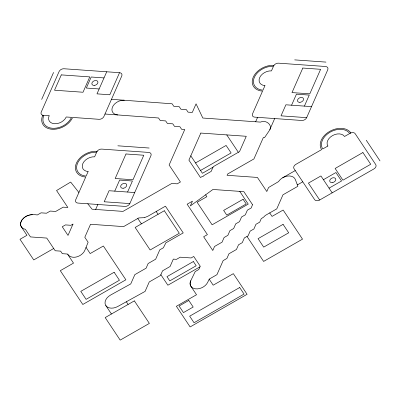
<?xml version="1.0" encoding="UTF-8"?>
<svg xmlns="http://www.w3.org/2000/svg" width="400" height="400" viewBox="0 0 400 400"><rect width="100%" height="100%" fill="white"/><g stroke="black" fill="none" stroke-linecap="round" stroke-linejoin="round"><path stroke-width="0.6" d="M144.4 217.67L138.77 217.92L123.6 226.615L90.54 224.27L84.805 237.285L88.12 242.26L84.845 250.295C82.3 256.465 71.77 260.43 67.505 254.035L62.32 253.67L60.635 251.135L55.195 250.75L46.76 238.075L30.445 236.92L25.365 229.295C22.235 228.97 19.69 225.745 20.72 222.635M20.53 224.06L20.525 224.36M190.095 283.645L190.115 283.985M190.105 283.295L190.13 282.94M20.535 223.68L20.575 223.38M190.185 282.585L190.25 282.225M20.635 222.97L21.81 220.2L23.925 217.845M190.35 281.86L190.46 281.5M20.82 222.245L20.935 221.935M21.105 221.495L21.255 221.19M190.6 281.14L190.75 280.775M41.665 99.43L53.555 72.445M106.715 71.78L96.99 93.86L109.805 94.77L119.535 72.69L63.99 68.755A4.01 2.805 -26.1 0 0 59.08 71.57L41.245 112.05A4.01 2.805 -26.1 0 0 43.455 115.37L42.74 115.32A16.85 11.79 -26.1 0 0 52.02 129.26A16.85 11.79 -26.1 0 0 72.65 117.435L99 119.305A4.01 2.805 -26.1 0 0 103.91 116.49L121.745 76.01A4.01 2.805 -26.1 0 0 119.535 72.69M95.67 209.455L97.86 204.48M114.755 191.13L119.62 180.09L132.44 181L127.575 192.04M129.83 203.585L150.91 155.745A4.01 2.805 -26.1 0 0 148.7 152.425L101.7 149.095A4.01 2.805 -26.1 0 0 96.79 151.91L97.06 151.295A16.85 11.79 -26.1 0 0 76.43 163.12A16.85 11.79 -26.1 0 0 85.71 177.055L75.71 199.75A4.01 2.805 -26.1 0 0 77.92 203.07L124.92 206.4A4.01 2.805 -26.1 0 0 129.83 203.585L104.195 201.77L109.06 190.73L134.695 192.545M255.645 121.77L257.595 117.345M269.82 129.595L274.685 118.555M291.58 105.205L296.445 94.165L309.265 95.07L304.4 106.11M306.66 117.655L327.735 69.815A4.01 2.805 -26.1 0 0 325.525 66.495L278.525 63.17A4.01 2.805 -26.1 0 0 273.615 65.985L273.885 65.37A16.85 11.79 -26.1 0 0 253.255 77.19A16.85 11.79 -26.1 0 0 262.535 91.13L252.535 113.825A4.01 2.805 -26.1 0 0 254.745 117.145L301.745 120.47A4.01 2.805 -26.1 0 0 306.66 117.655L281.02 115.84L285.885 104.8L311.52 106.615M21.46 220.78L21.645 220.475M21.895 220.07L22.11 219.78M22.405 219.385L22.65 219.1M22.985 218.725L23.255 218.455M23.605 218.115L24.65 217.27M24.305 217.525C27.915 214.55 32.92 214.22 37.365 214.95L41.055 212.835L46.495 213.22L50.245 211.07L55.685 211.455L63.185 207.155L67.85 207.485L56.565 190.535L70.675 182.07L78.905 192.505M25.085 216.96L25.425 216.745M25.88 216.46L26.235 216.27M195.535 162.95L226.1 145.435L231.1 152.945L200.535 170.46M53.7 248.5L33.75 259.935L20 239.285L26.945 235.3L21.195 226.63M213.025 167.19L202.41 173.275L190.795 155.825M282.76 177.715L295.265 170.55M297.36 184.91L302.76 181.815M323.425 179.7L335.93 172.535L341.555 180.985L329.05 188.15M199.975 266.825L167.87 285.22L160.855 274.69M319.67 200.005L373.85 168.96A4.01 2.805 -26.1 0 0 375.765 164.625L355.14 133.645A4.01 2.805 -26.1 0 0 350.105 133.29L350.8 132.89A16.85 11.79 -26.1 0 0 329.65 131.395A16.85 11.79 -26.1 0 0 321.625 149.61L295.925 164.335A4.01 2.805 -26.1 0 0 294.015 168.675L314.635 199.65A4.01 2.805 -26.1 0 0 319.67 200.005L308.42 183.11L320.925 175.945L332.175 192.845M26.715 216.02L27.08 215.855M27.545 215.645L27.925 215.505M28.43 215.32L28.81 215.21M144.41 217.665L147.875 216.265L165.43 206.175L183.225 232.905L165.86 242.86L163.375 247.785L159.79 249.84L155.66 259.205L148.16 263.505L146.095 268.19L134.845 274.64L130.76 283.905L110.595 295.04A9.63 6.735 -26.1 0 0 105.735 305.425L106.125 305.965A9.63 6.735 -26.1 0 0 117.715 306.52L145.08 291.41L149.25 281.945L160.5 275.495L162.565 270.815L170.065 266.515L173.325 259.115L176.48 259.34L180.23 257.19L191.105 257.96L193.725 256.46L200.235 266.235L198.79 269.505L195.22 271.55L190.81 280.64C189.865 282.5 189.765 284.945 191.14 286.63A9.63 6.735 -26.1 0 0 199.61 288.525A9.63 6.735 -26.1 0 0 207.65 282.4L209.265 279.065L216.95 274.665L223.14 260.615L226.89 258.465L228.955 253.78L236.455 249.48L238.52 244.795L242.27 242.65L244.335 237.965L248.085 235.815L250.15 231.13L253.9 228.98L255.965 224.295L259.715 222.15L261.24 218.68L263.61 217.14L265.305 215.44L276.78 208.865L282.97 194.815L297.875 186.275L295.335 179.525A9.63 6.735 -26.1 0 0 283.28 177.43L282.455 177.895A9.63 6.735 -26.1 0 0 278.59 181.58L268.57 187.505L266.8 191.52L257.425 177.44L227.08 175.295L227.655 173.99L253.91 158.945L263.36 137.495L264.575 137.58L269.04 130.995C273.67 125.375 266.03 119.325 260.465 122.11L202.815 118.03L196.07 103.85L192.28 112.45L188.05 112.15L186.365 109.62L180.925 109.235L179.24 106.7L173.8 106.315L172.12 103.795L111.475 99.315M29.355 215.055L29.735 214.97M30.22 214.87L30.6 214.815M31.11 214.745L31.485 214.725M31.99 214.695L32.355 214.705M124.33 100.225L123.48 100.2A9.63 6.735 -26.1 0 0 112.37 107.31A9.63 6.735 -26.1 0 0 117.77 114.94L158.54 117.985L160.235 120.53L165.675 120.915L167.36 123.45L172.8 123.835L174.485 126.37L179.925 126.755L181.61 129.29L184.765 129.515L169.12 165.015L180.42 181.99L177.21 183.835L171.77 183.45L123.005 211.39L92.065 209.2L87.78 203.77M294.66 59.885L325.995 62.105M104.015 77.915L91.195 77.005L86.335 88.045L99.15 88.955M104.99 114.035L117.79 114.94M117.835 145.81L149.17 148.03M366.25 140.245L380 160.9M226.765 134.905L238.345 152.305M269.71 212.92L272.035 216.405L283.145 210.035L302.52 239.135L263.62 261.425L246.99 236.445M239.755 191.37L248.235 204.105L212.115 224.8L197.115 202.27L206.84 196.7L205.59 194.825M209.2 279.2L213.19 285.19L233.335 273.65L247.08 294.3L190.125 326.94L176.375 306.285L196.52 294.745L190.83 286.185M156.19 211.49L158.07 214.315M137.81 218.47L141.4 223.865M126.325 301.765L128.115 304.45M86.045 247.36L90.175 253.565L103.37 246L125.87 279.795L82.805 304.475L60.305 270.68L73.505 263.115L67.795 254.52M105.82 305.555L111.44 314.005M190.67 285.9L190.52 285.605M21.005 226.3L20.9 226.035M190.4 285.295L190.295 284.98M20.75 225.665L20.69 225.41M190.215 284.655L190.15 284.325M20.6 225.035L20.565 224.745M252.525 204.675L251.2 207.965L247.375 210.155L245.31 214.84L241.56 216.99L239.495 221.675L235.745 223.825L233.68 228.505L229.93 230.655L227.865 235.34L224.115 237.49L222.05 242.175L214.55 246.47L212.78 250.49L203.645 236.77L207.395 234.62L187.15 204.205L192.45 201.17L190.35 205.935L212.94 189.47L243.86 191.66L252.525 204.675M61.29 74.89L54.53 90.22L83.015 92.24L89.775 76.905L61.29 74.89M88.14 171.535L86.14 176.075A15.565 10.89 -26.1 0 1 77.57 163.2A15.565 10.89 -26.1 0 1 96.625 152.28L94.625 156.815A9.63 6.735 -26.1 0 0 82.84 163.57A9.63 6.735 -26.1 0 0 88.14 171.535M72.99 224.105L68.01 235.405L62.25 226.755L65.465 224.91L70.905 225.295L72.99 224.105M125.985 153.98L115.175 178.51L132.98 179.77L143.79 155.24L125.985 153.98M200.82 133.065L188.9 160.13L200.47 177.51L202.56 176.31L203.41 176.29L203.685 175.665L211.185 171.37L213.25 166.685L239.505 151.64L246.27 136.285L200.82 133.065M264.965 85.61L262.965 90.15A15.565 10.89 -26.1 0 1 254.395 77.27A15.565 10.89 -26.1 0 1 273.45 66.35L271.455 70.89A9.63 6.735 -26.1 0 0 259.665 77.645A9.63 6.735 -26.1 0 0 264.965 85.61M302.81 68.05L292 92.585L309.805 93.845L320.615 69.31L302.81 68.05M164.325 210.73L135.15 227.45L150.145 249.98L179.32 233.26L164.325 210.73M327.875 146.025L322.735 148.97A15.565 10.89 -26.1 0 1 330.15 132.145A15.565 10.89 -26.1 0 1 349.69 133.53L344.55 136.475A9.63 6.735 -26.1 0 0 332.46 135.62A9.63 6.735 -26.1 0 0 327.875 146.025M114.135 272.255L80.79 291.36L86.105 299.34L119.445 280.235L114.135 272.255M243.095 199.265L223.645 210.41L226.77 215.105L246.22 203.96L243.095 199.265M362.915 152.535L335.13 168.455L342.94 180.19L370.725 164.265L362.915 152.535M193.365 261.535L166.965 276.66L169.78 280.885L196.175 265.76L193.365 261.535M134.365 300.87L105.19 317.585L120.19 340.115L149.365 323.4L134.365 300.87M283.075 224.345L258.07 238.67L263.695 247.12L288.7 232.79L283.075 224.345M188.81 300.46L179.085 306.03L183.46 312.6L193.18 307.03L188.81 300.46M239.685 287.515L189.675 316.175L194.05 322.745L244.06 294.085L239.685 287.515M49.15 115.775L43.88 115.4A15.565 10.89 -26.1 0 0 52.455 128.275A15.565 10.89 -26.1 0 0 71.51 117.355L66.24 116.985A9.63 6.735 -26.1 0 1 54.455 123.74A9.63 6.735 -26.1 0 1 49.15 115.775M299.93 102.345A3.21 2.245 -26.1 0 0 303.42 98.495A3.21 2.245 -26.1 0 0 298.245 98.84A3.21 2.245 -26.1 0 0 299.93 102.345M94.285 85.415A3.21 2.245 -26.1 0 0 97.775 81.56A3.21 2.245 -26.1 0 0 92.605 81.91A3.21 2.245 -26.1 0 0 94.285 85.415M123.105 188.275A3.21 2.245 -26.1 0 0 126.595 184.42A3.21 2.245 -26.1 0 0 121.42 184.765A3.21 2.245 -26.1 0 0 123.105 188.275M332.165 182.635A3.21 2.245 -26.1 0 0 335.655 178.785A3.21 2.245 -26.1 0 0 330.48 179.13A3.21 2.245 -26.1 0 0 332.165 182.635"/></g></svg>
